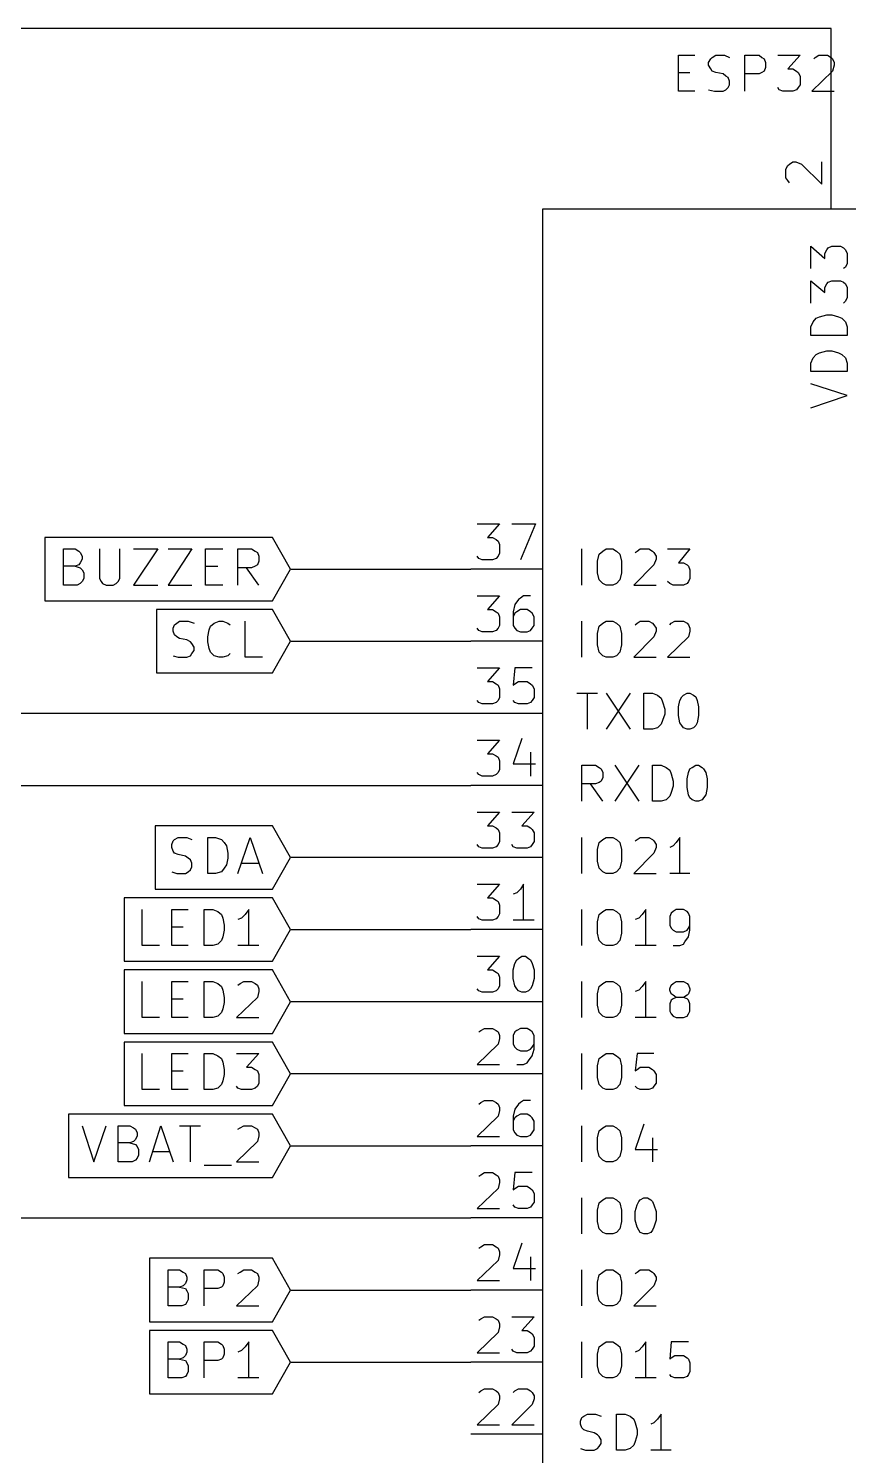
# Model space of a CAD drawing. Extents: x 10 to 410, y -287 to -10.
# Drawn here: x 110.1 to 139, y -230.6 to -180.3 of the extents above; entities that cross this region are included whole.
import ezdxf

# ---------------------------------------------------------------- set-up
doc = ezdxf.new("R2010")
doc.units = 0
doc.header["$MEASUREMENT"] = 0
for name, color, linetype in [('CYAN2', 4, 'CONTINUOUS'), ('GREEN2', 3, 'CONTINUOUS'), ('RED2', 1, 'CONTINUOUS')]:
    doc.layers.add(name, color=color, linetype=linetype)

msp = doc.modelspace()

# ---------------------------------------------------------------- linework, layer by layer
at = {"layer": 'CYAN2', "linetype": 'CONTINUOUS'}
for p, q in [((133.045, -182.55), (133.045, -181.28)), ((133.045, -181.28), (133.629, -181.28)), ((134.112, -181.534), (134.188, -181.407)), ((134.188, -181.407), (134.239, -181.356)), ((134.239, -181.356), (134.366, -181.28)), ((134.366, -181.28), (134.671, -181.28)), ((134.671, -181.28), (134.849, -181.356)), ((135.382, -182.55), (135.382, -181.28)), ((135.382, -181.28), (135.89, -181.28)), ((135.89, -181.28), (135.992, -181.356)), ((135.992, -181.356), (136.068, -181.407)), ((136.068, -181.407), (136.119, -181.534)), ((136.55, -181.28), (137.338, -181.28)), ((137.338, -181.28), (136.906, -181.762)), ((137.82, -181.407), (137.871, -181.356)), ((137.871, -181.356), (137.998, -181.28)), ((137.998, -181.28), (138.303, -181.28)), ((138.303, -181.28), (138.43, -181.356)), ((138.43, -181.356), (138.481, -181.407)), ((138.481, -181.407), (138.532, -181.534)), ((133.045, -181.889), (133.452, -181.889)), ((134.112, -181.635), (134.112, -181.534)), ((134.188, -181.762), (134.112, -181.635)), ((134.239, -181.839), (134.188, -181.762)), ((134.366, -181.889), (134.239, -181.839)), ((134.62, -181.94), (134.366, -181.889)), ((134.722, -182.016), (134.62, -181.94)), ((135.89, -181.94), (135.382, -181.94)), ((135.992, -181.889), (135.89, -181.94)), ((136.068, -181.839), (135.992, -181.889)), ((136.119, -181.712), (136.068, -181.839)), ((136.119, -181.534), (136.119, -181.712)), ((136.906, -181.762), (137.084, -181.762)), ((137.084, -181.762), (137.211, -181.839)), ((137.211, -181.839), (137.262, -181.889)), ((137.262, -181.889), (137.338, -182.016)), ((138.481, -181.839), (137.744, -182.55)), ((138.532, -181.635), (138.481, -181.839)), ((138.532, -181.534), (138.532, -181.635)), ((134.112, -182.499), (134.315, -182.55)), ((134.62, -182.55), (134.722, -182.499)), ((134.798, -182.067), (134.722, -182.016)), ((134.722, -182.499), (134.798, -182.423)), ((134.849, -182.194), (134.798, -182.067)), ((134.798, -182.423), (134.849, -182.321)), ((134.849, -182.321), (134.849, -182.194)), ((136.601, -182.499), (136.55, -182.423)), ((136.728, -182.55), (136.601, -182.499)), ((137.211, -182.499), (137.084, -182.55)), ((137.262, -182.423), (137.211, -182.499)), ((137.338, -182.321), (137.262, -182.423)), ((137.338, -182.016), (137.338, -182.321)), ((133.629, -182.55), (133.045, -182.55)), ((134.315, -182.55), (134.62, -182.55)), ((137.084, -182.55), (136.728, -182.55)), ((137.744, -182.55), (138.532, -182.55)), ((137.719, -188.798), (137.719, -188.011)), ((137.719, -188.011), (138.201, -188.443)), ((138.328, -188.062), (138.455, -188.011)), ((138.455, -188.011), (138.76, -188.011)), ((138.76, -188.011), (138.862, -188.062)), ((138.201, -188.265), (138.278, -188.138)), ((138.201, -188.443), (138.201, -188.265)), ((138.278, -188.138), (138.328, -188.062)), ((138.862, -188.062), (138.938, -188.138)), ((138.938, -188.138), (138.989, -188.265)), ((138.989, -188.265), (138.989, -188.62)), ((138.938, -188.747), (138.862, -188.798)), ((138.989, -188.62), (138.938, -188.747)), ((137.719, -190.017), (137.719, -189.23)), ((137.719, -189.23), (138.201, -189.636)), ((138.201, -189.459), (138.278, -189.332)), ((138.201, -189.636), (138.201, -189.459)), ((138.278, -189.332), (138.328, -189.281)), ((138.328, -189.281), (138.455, -189.23)), ((138.455, -189.23), (138.76, -189.23)), ((138.76, -189.23), (138.862, -189.281)), ((138.862, -189.281), (138.938, -189.332)), ((138.938, -189.332), (138.989, -189.459)), ((138.989, -189.459), (138.989, -189.814)), ((138.938, -189.941), (138.862, -190.017)), ((138.989, -189.814), (138.938, -189.941)), ((137.795, -190.678), (137.897, -190.551)), ((137.897, -190.551), (138.024, -190.5)), ((138.024, -190.5), (138.278, -190.424)), ((138.278, -190.424), (138.455, -190.424)), ((138.455, -190.424), (138.684, -190.5)), ((138.684, -190.5), (138.811, -190.551)), ((138.811, -190.551), (138.938, -190.678)), ((137.719, -190.856), (137.795, -190.678)), ((137.719, -191.16), (137.719, -190.856)), ((138.938, -190.678), (138.989, -190.856)), ((138.989, -190.856), (138.989, -191.16)), ((138.989, -191.16), (137.719, -191.16)), ((137.719, -192.126), (137.795, -191.948)), ((137.795, -191.948), (137.897, -191.821)), ((137.897, -191.821), (138.024, -191.77)), ((138.024, -191.77), (138.278, -191.694)), ((138.278, -191.694), (138.455, -191.694)), ((138.455, -191.694), (138.684, -191.77)), ((138.684, -191.77), (138.811, -191.821)), ((138.811, -191.821), (138.938, -191.948)), ((138.938, -191.948), (138.989, -192.126)), ((137.719, -192.43), (137.719, -192.126)), ((138.989, -192.43), (137.719, -192.43)), ((138.989, -192.126), (138.989, -192.43)), ((138.989, -193.269), (137.719, -192.862)), ((137.719, -193.7), (138.989, -193.269)), ((129.642, -199.949), (129.642, -198.679)), ((130.2, -199.111), (130.251, -198.857)), ((130.251, -198.857), (130.378, -198.755)), ((130.378, -198.755), (130.505, -198.679)), ((130.505, -198.679), (130.734, -198.679)), ((130.734, -198.679), (130.861, -198.755)), ((130.861, -198.755), (130.988, -198.857)), ((130.988, -198.857), (131.039, -199.111)), ((131.521, -198.806), (131.597, -198.755)), ((131.597, -198.755), (131.699, -198.679)), ((131.699, -198.679), (132.004, -198.679)), ((132.004, -198.679), (132.131, -198.755)), ((132.131, -198.755), (132.182, -198.806)), ((132.182, -198.806), (132.258, -198.933)), ((132.258, -199.034), (132.182, -199.238)), ((132.258, -198.933), (132.258, -199.034)), ((132.664, -198.679), (133.452, -198.679)), ((133.452, -198.679), (133.045, -199.161)), ((130.2, -199.517), (130.2, -199.111)), ((130.251, -199.771), (130.2, -199.517)), ((131.039, -199.517), (130.988, -199.771)), ((131.039, -199.111), (131.039, -199.517)), ((132.182, -199.238), (131.47, -199.949)), ((133.045, -199.161), (133.223, -199.161)), ((133.223, -199.161), (133.35, -199.238)), ((133.35, -199.238), (133.401, -199.288)), ((133.401, -199.288), (133.452, -199.415)), ((133.452, -199.415), (133.452, -199.72)), ((130.378, -199.898), (130.251, -199.771)), ((130.505, -199.949), (130.378, -199.898)), ((130.734, -199.949), (130.505, -199.949)), ((130.861, -199.898), (130.734, -199.949)), ((130.988, -199.771), (130.861, -199.898)), ((131.47, -199.949), (132.258, -199.949)), ((132.74, -199.898), (132.664, -199.822)), ((132.867, -199.949), (132.74, -199.898)), ((133.223, -199.949), (132.867, -199.949)), ((133.35, -199.898), (133.223, -199.949)), ((133.401, -199.822), (133.35, -199.898)), ((133.452, -199.72), (133.401, -199.822)), ((129.642, -202.489), (129.642, -201.219)), ((130.2, -201.651), (130.251, -201.397)), ((130.251, -201.397), (130.378, -201.295)), ((130.378, -201.295), (130.505, -201.219)), ((130.505, -201.219), (130.734, -201.219)), ((130.734, -201.219), (130.861, -201.295)), ((130.861, -201.295), (130.988, -201.397)), ((130.988, -201.397), (131.039, -201.651)), ((131.521, -201.346), (131.597, -201.295)), ((131.597, -201.295), (131.699, -201.219)), ((131.699, -201.219), (132.004, -201.219)), ((132.004, -201.219), (132.131, -201.295)), ((132.131, -201.295), (132.182, -201.346)), ((132.182, -201.346), (132.258, -201.473)), ((132.258, -201.574), (132.182, -201.778)), ((132.258, -201.473), (132.258, -201.574)), ((132.74, -201.346), (132.791, -201.295)), ((132.791, -201.295), (132.918, -201.219)), ((132.918, -201.219), (133.223, -201.219)), ((133.223, -201.219), (133.35, -201.295)), ((133.35, -201.295), (133.401, -201.346)), ((133.401, -201.346), (133.452, -201.473)), ((133.452, -201.574), (133.401, -201.778)), ((133.452, -201.473), (133.452, -201.574)), ((130.2, -202.057), (130.2, -201.651)), ((130.251, -202.311), (130.2, -202.057)), ((131.039, -202.057), (130.988, -202.311)), ((131.039, -201.651), (131.039, -202.057)), ((132.182, -201.778), (131.47, -202.489)), ((133.401, -201.778), (132.664, -202.489)), ((130.378, -202.438), (130.251, -202.311)), ((130.505, -202.489), (130.378, -202.438)), ((130.734, -202.489), (130.505, -202.489)), ((130.861, -202.438), (130.734, -202.489)), ((130.988, -202.311), (130.861, -202.438)), ((131.47, -202.489), (132.258, -202.489)), ((132.664, -202.489), (133.452, -202.489)), ((129.464, -203.759), (130.2, -203.759)), ((129.845, -205.029), (129.845, -203.759)), ((130.505, -203.759), (131.343, -205.029)), ((131.343, -203.759), (130.505, -205.029)), ((131.826, -205.029), (131.826, -203.759)), ((131.826, -203.759), (132.131, -203.759)), ((132.131, -203.759), (132.309, -203.835)), ((132.309, -203.835), (132.436, -203.937)), ((132.436, -203.937), (132.486, -204.064)), ((132.486, -204.064), (132.563, -204.318)), ((133.045, -204.241), (133.096, -204.013)), ((133.096, -204.013), (133.172, -203.886)), ((133.172, -203.886), (133.223, -203.835)), ((133.223, -203.835), (133.35, -203.759)), ((133.35, -203.759), (133.452, -203.759)), ((133.452, -203.759), (133.579, -203.835)), ((133.579, -203.835), (133.655, -203.886)), ((133.655, -203.886), (133.706, -204.013)), ((133.706, -204.013), (133.756, -204.241)), ((132.563, -204.495), (132.486, -204.724)), ((132.563, -204.318), (132.563, -204.495)), ((133.045, -204.546), (133.045, -204.241)), ((133.096, -204.8), (133.045, -204.546)), ((133.756, -204.546), (133.706, -204.8)), ((133.756, -204.241), (133.756, -204.546)), ((132.131, -205.029), (131.826, -205.029)), ((132.309, -204.978), (132.131, -205.029)), ((132.436, -204.851), (132.309, -204.978)), ((132.486, -204.724), (132.436, -204.851)), ((133.172, -204.902), (133.096, -204.8)), ((133.223, -204.978), (133.172, -204.902)), ((133.35, -205.029), (133.223, -204.978)), ((133.452, -205.029), (133.35, -205.029)), ((133.579, -204.978), (133.452, -205.029)), ((133.655, -204.902), (133.579, -204.978)), ((133.706, -204.8), (133.655, -204.902)), ((129.642, -207.569), (129.642, -206.299)), ((129.642, -206.299), (130.124, -206.299)), ((130.124, -206.299), (130.251, -206.375)), ((130.251, -206.375), (130.327, -206.426)), ((130.327, -206.426), (130.378, -206.553)), ((130.378, -206.553), (130.378, -206.731)), ((130.81, -206.299), (131.648, -207.569)), ((131.648, -206.299), (130.81, -207.569)), ((132.131, -207.569), (132.131, -206.299)), ((132.131, -206.299), (132.436, -206.299)), ((132.436, -206.299), (132.613, -206.375)), ((132.613, -206.375), (132.74, -206.477)), ((132.74, -206.477), (132.791, -206.604)), ((132.791, -206.604), (132.867, -206.858)), ((133.35, -206.781), (133.401, -206.553)), ((133.401, -206.553), (133.452, -206.426)), ((133.452, -206.426), (133.528, -206.375)), ((133.528, -206.375), (133.655, -206.299)), ((133.655, -206.299), (133.756, -206.299)), ((133.756, -206.299), (133.883, -206.375)), ((133.883, -206.375), (133.934, -206.426)), ((133.934, -206.426), (134.01, -206.553)), ((134.01, -206.553), (134.061, -206.781)), ((130.124, -206.959), (129.642, -206.959)), ((130.378, -207.569), (129.946, -206.959)), ((130.251, -206.908), (130.124, -206.959)), ((130.327, -206.858), (130.251, -206.908)), ((130.378, -206.731), (130.327, -206.858)), ((132.867, -207.035), (132.791, -207.264)), ((132.867, -206.858), (132.867, -207.035)), ((133.35, -207.086), (133.35, -206.781)), ((133.401, -207.34), (133.35, -207.086)), ((134.061, -207.086), (134.01, -207.34)), ((134.061, -206.781), (134.061, -207.086)), ((132.436, -207.569), (132.131, -207.569)), ((132.613, -207.518), (132.436, -207.569)), ((132.74, -207.391), (132.613, -207.518)), ((132.791, -207.264), (132.74, -207.391)), ((133.452, -207.442), (133.401, -207.34)), ((133.528, -207.518), (133.452, -207.442)), ((133.655, -207.569), (133.528, -207.518)), ((133.756, -207.569), (133.655, -207.569)), ((133.883, -207.518), (133.756, -207.569)), ((133.934, -207.442), (133.883, -207.518)), ((134.01, -207.34), (133.934, -207.442)), ((129.642, -210.109), (129.642, -208.839)), ((130.2, -209.271), (130.251, -209.017)), ((130.251, -209.017), (130.378, -208.915)), ((130.378, -208.915), (130.505, -208.839)), ((130.505, -208.839), (130.734, -208.839)), ((130.734, -208.839), (130.861, -208.915)), ((130.861, -208.915), (130.988, -209.017)), ((130.988, -209.017), (131.039, -209.271)), ((131.521, -208.966), (131.597, -208.915)), ((131.597, -208.915), (131.699, -208.839)), ((131.699, -208.839), (132.004, -208.839)), ((132.004, -208.839), (132.131, -208.915)), ((132.131, -208.915), (132.182, -208.966)), ((132.182, -208.966), (132.258, -209.093)), ((132.258, -209.093), (132.258, -209.194)), ((132.867, -209.144), (132.74, -209.194)), ((132.969, -209.017), (132.867, -209.144)), ((133.096, -208.839), (132.969, -209.017)), ((133.096, -210.109), (133.096, -208.839)), ((130.2, -209.677), (130.2, -209.271)), ((131.039, -209.271), (131.039, -209.677)), ((132.182, -209.398), (131.47, -210.109)), ((132.258, -209.194), (132.182, -209.398)), ((130.251, -209.931), (130.2, -209.677)), ((130.378, -210.058), (130.251, -209.931)), ((130.505, -210.109), (130.378, -210.058)), ((130.734, -210.109), (130.505, -210.109)), ((130.861, -210.058), (130.734, -210.109)), ((130.988, -209.931), (130.861, -210.058)), ((131.039, -209.677), (130.988, -209.931)), ((131.47, -210.109), (132.258, -210.109)), ((133.452, -210.109), (132.74, -210.109)), ((129.642, -212.649), (129.642, -211.379)), ((130.2, -211.811), (130.251, -211.557)), ((130.251, -211.557), (130.378, -211.455)), ((130.378, -211.455), (130.505, -211.379)), ((130.505, -211.379), (130.734, -211.379)), ((130.734, -211.379), (130.861, -211.455)), ((130.861, -211.455), (130.988, -211.557)), ((130.988, -211.557), (131.039, -211.811)), ((131.775, -211.557), (131.648, -211.684)), ((131.902, -211.379), (131.775, -211.557)), ((131.902, -212.649), (131.902, -211.379)), ((132.791, -211.506), (132.74, -211.633)), ((132.74, -211.633), (132.74, -211.938)), ((132.867, -211.455), (132.791, -211.506)), ((132.969, -211.379), (132.867, -211.455)), ((133.223, -211.379), (132.969, -211.379)), ((133.35, -211.455), (133.223, -211.379)), ((133.401, -211.506), (133.35, -211.455)), ((133.452, -211.633), (133.401, -211.506)), ((133.452, -212.115), (133.452, -211.633)), ((130.2, -212.217), (130.2, -211.811)), ((131.039, -211.811), (131.039, -212.217)), ((131.648, -211.684), (131.521, -211.734)), ((132.74, -211.938), (132.791, -212.039)), ((132.791, -212.039), (132.867, -212.115)), ((132.867, -212.115), (132.969, -212.166)), ((132.969, -212.166), (133.223, -212.166)), ((133.223, -212.166), (133.35, -212.115)), ((133.35, -212.115), (133.401, -212.039)), ((133.401, -212.039), (133.452, -211.938)), ((133.401, -212.344), (133.452, -212.115)), ((130.251, -212.471), (130.2, -212.217)), ((130.378, -212.598), (130.251, -212.471)), ((130.505, -212.649), (130.378, -212.598)), ((130.734, -212.649), (130.505, -212.649)), ((130.861, -212.598), (130.734, -212.649)), ((130.988, -212.471), (130.861, -212.598)), ((131.039, -212.217), (130.988, -212.471)), ((132.258, -212.649), (131.521, -212.649)), ((132.867, -212.649), (133.096, -212.649)), ((133.096, -212.649), (133.223, -212.598)), ((133.223, -212.598), (133.274, -212.522)), ((133.274, -212.522), (133.401, -212.344)), ((129.642, -215.189), (129.642, -213.919)), ((130.2, -214.351), (130.251, -214.097)), ((130.251, -214.097), (130.378, -213.995)), ((130.378, -213.995), (130.505, -213.919)), ((130.505, -213.919), (130.734, -213.919)), ((130.734, -213.919), (130.861, -213.995)), ((130.861, -213.995), (130.988, -214.097)), ((130.988, -214.097), (131.039, -214.351)), ((131.775, -214.097), (131.648, -214.224)), ((131.902, -213.919), (131.775, -214.097)), ((131.902, -215.189), (131.902, -213.919)), ((132.74, -214.173), (132.791, -214.046)), ((132.74, -214.224), (132.74, -214.173)), ((132.791, -214.046), (132.867, -213.995)), ((132.867, -213.995), (132.969, -213.919)), ((132.969, -213.919), (133.223, -213.919)), ((133.223, -213.919), (133.35, -213.995)), ((133.35, -213.995), (133.401, -214.046)), ((133.401, -214.046), (133.452, -214.173)), ((133.452, -214.173), (133.452, -214.224)), ((130.2, -214.757), (130.2, -214.351)), ((131.039, -214.351), (131.039, -214.757)), ((131.648, -214.224), (131.521, -214.274)), ((132.791, -214.351), (132.74, -214.224)), ((132.791, -214.579), (132.74, -214.706)), ((132.867, -214.401), (132.791, -214.351)), ((132.867, -214.528), (132.791, -214.579)), ((132.969, -214.478), (132.867, -214.401)), ((132.969, -214.478), (132.867, -214.528)), ((133.223, -214.478), (132.969, -214.478)), ((133.35, -214.401), (133.223, -214.478)), ((133.35, -214.528), (133.223, -214.478)), ((133.401, -214.351), (133.35, -214.401)), ((133.401, -214.579), (133.35, -214.528)), ((133.452, -214.224), (133.401, -214.351)), ((133.452, -214.706), (133.401, -214.579)), ((130.251, -215.011), (130.2, -214.757)), ((130.378, -215.138), (130.251, -215.011)), ((130.505, -215.189), (130.378, -215.138)), ((130.734, -215.189), (130.505, -215.189)), ((130.861, -215.138), (130.734, -215.189)), ((130.988, -215.011), (130.861, -215.138)), ((131.039, -214.757), (130.988, -215.011)), ((132.258, -215.189), (131.521, -215.189)), ((132.74, -214.706), (132.74, -214.96)), ((132.74, -214.96), (132.791, -215.062)), ((132.791, -215.062), (132.867, -215.138)), ((132.867, -215.138), (132.969, -215.189)), ((132.969, -215.189), (133.223, -215.189)), ((133.223, -215.189), (133.35, -215.138)), ((133.35, -215.138), (133.401, -215.062)), ((133.401, -215.062), (133.452, -214.96)), ((133.452, -214.96), (133.452, -214.706)), ((129.642, -217.729), (129.642, -216.459)), ((130.2, -216.891), (130.251, -216.637)), ((130.251, -216.637), (130.378, -216.535)), ((130.378, -216.535), (130.505, -216.459)), ((130.505, -216.459), (130.734, -216.459)), ((130.734, -216.459), (130.861, -216.535)), ((130.861, -216.535), (130.988, -216.637)), ((130.988, -216.637), (131.039, -216.891)), ((131.597, -216.459), (131.521, -217.068)), ((132.182, -216.459), (131.597, -216.459)), ((130.2, -217.297), (130.2, -216.891)), ((131.039, -216.891), (131.039, -217.297)), ((131.521, -217.068), (131.597, -217.018)), ((131.597, -217.018), (131.699, -216.941)), ((131.699, -216.941), (132.004, -216.941)), ((132.004, -216.941), (132.131, -217.018)), ((132.131, -217.018), (132.182, -217.068)), ((132.182, -217.068), (132.258, -217.195)), ((132.258, -217.195), (132.258, -217.5)), ((130.251, -217.551), (130.2, -217.297)), ((130.378, -217.678), (130.251, -217.551)), ((130.505, -217.729), (130.378, -217.678)), ((130.861, -217.678), (130.734, -217.729)), ((130.988, -217.551), (130.861, -217.678)), ((131.039, -217.297), (130.988, -217.551)), ((131.597, -217.678), (131.521, -217.602)), ((131.699, -217.729), (131.597, -217.678)), ((132.131, -217.678), (132.004, -217.729)), ((132.182, -217.602), (132.131, -217.678)), ((132.258, -217.5), (132.182, -217.602)), ((130.734, -217.729), (130.505, -217.729)), ((132.004, -217.729), (131.699, -217.729)), ((129.642, -220.269), (129.642, -218.999)), ((130.2, -219.431), (130.251, -219.177)), ((130.251, -219.177), (130.378, -219.075)), ((130.378, -219.075), (130.505, -218.999)), ((130.505, -218.999), (130.734, -218.999)), ((130.734, -218.999), (130.861, -219.075)), ((130.861, -219.075), (130.988, -219.177)), ((130.988, -219.177), (131.039, -219.431)), ((131.826, -218.948), (131.521, -219.837)), ((130.2, -219.837), (130.2, -219.431)), ((131.039, -219.431), (131.039, -219.837)), ((132.131, -219.431), (132.131, -220.269)), ((130.251, -220.091), (130.2, -219.837)), ((130.378, -220.218), (130.251, -220.091)), ((130.505, -220.269), (130.378, -220.218)), ((130.861, -220.218), (130.734, -220.269)), ((130.988, -220.091), (130.861, -220.218)), ((131.039, -219.837), (130.988, -220.091)), ((131.521, -219.837), (132.309, -219.837)), ((130.734, -220.269), (130.505, -220.269)), ((129.642, -222.809), (129.642, -221.539)), ((130.2, -221.971), (130.251, -221.717)), ((130.251, -221.717), (130.378, -221.615)), ((130.378, -221.615), (130.505, -221.539)), ((130.505, -221.539), (130.734, -221.539)), ((130.734, -221.539), (130.861, -221.615)), ((130.861, -221.615), (130.988, -221.717)), ((130.988, -221.717), (131.039, -221.971)), ((131.597, -221.793), (131.648, -221.666)), ((131.648, -221.666), (131.699, -221.615)), ((131.699, -221.615), (131.826, -221.539)), ((131.826, -221.539), (131.953, -221.539)), ((131.953, -221.539), (132.08, -221.615)), ((132.08, -221.615), (132.131, -221.666)), ((132.131, -221.666), (132.182, -221.793)), ((130.2, -222.377), (130.2, -221.971)), ((131.039, -221.971), (131.039, -222.377)), ((131.521, -222.021), (131.597, -221.793)), ((131.521, -222.326), (131.521, -222.021)), ((132.182, -221.793), (132.258, -222.021)), ((132.258, -222.021), (132.258, -222.326)), ((130.251, -222.631), (130.2, -222.377)), ((130.378, -222.758), (130.251, -222.631)), ((130.988, -222.631), (130.861, -222.758)), ((131.039, -222.377), (130.988, -222.631)), ((131.597, -222.58), (131.521, -222.326)), ((131.648, -222.682), (131.597, -222.58)), ((131.699, -222.758), (131.648, -222.682)), ((132.131, -222.682), (132.08, -222.758)), ((132.182, -222.58), (132.131, -222.682)), ((132.258, -222.326), (132.182, -222.58)), ((130.505, -222.809), (130.378, -222.758)), ((130.734, -222.809), (130.505, -222.809)), ((130.861, -222.758), (130.734, -222.809)), ((131.826, -222.809), (131.699, -222.758)), ((131.953, -222.809), (131.826, -222.809)), ((132.08, -222.758), (131.953, -222.809)), ((129.642, -225.349), (129.642, -224.079)), ((130.251, -224.257), (130.378, -224.155)), ((130.378, -224.155), (130.505, -224.079)), ((130.505, -224.079), (130.734, -224.079)), ((130.734, -224.079), (130.861, -224.155)), ((130.861, -224.155), (130.988, -224.257)), ((131.521, -224.206), (131.597, -224.155)), ((131.597, -224.155), (131.699, -224.079)), ((131.699, -224.079), (132.004, -224.079)), ((132.004, -224.079), (132.131, -224.155)), ((132.131, -224.155), (132.182, -224.206)), ((132.182, -224.206), (132.258, -224.333)), ((130.2, -224.511), (130.251, -224.257)), ((130.2, -224.917), (130.2, -224.511)), ((130.988, -224.257), (131.039, -224.511)), ((131.039, -224.511), (131.039, -224.917)), ((132.182, -224.638), (131.47, -225.349)), ((132.258, -224.434), (132.182, -224.638)), ((132.258, -224.333), (132.258, -224.434)), ((130.251, -225.171), (130.2, -224.917)), ((130.378, -225.298), (130.251, -225.171)), ((130.988, -225.171), (130.861, -225.298)), ((131.039, -224.917), (130.988, -225.171)), ((130.505, -225.349), (130.378, -225.298)), ((130.734, -225.349), (130.505, -225.349)), ((130.861, -225.298), (130.734, -225.349)), ((131.47, -225.349), (132.258, -225.349)), ((129.642, -227.889), (129.642, -226.619)), ((130.251, -226.797), (130.378, -226.695)), ((130.378, -226.695), (130.505, -226.619)), ((130.505, -226.619), (130.734, -226.619)), ((130.734, -226.619), (130.861, -226.695)), ((130.861, -226.695), (130.988, -226.797)), ((131.902, -226.619), (131.775, -226.797)), ((131.902, -227.889), (131.902, -226.619)), ((132.791, -226.619), (132.74, -227.228)), ((133.401, -226.619), (132.791, -226.619)), ((130.2, -227.051), (130.251, -226.797)), ((130.2, -227.457), (130.2, -227.051)), ((130.988, -226.797), (131.039, -227.051)), ((131.039, -227.051), (131.039, -227.457)), ((131.648, -226.924), (131.521, -226.974)), ((131.775, -226.797), (131.648, -226.924)), ((132.74, -227.228), (132.791, -227.178)), ((132.791, -227.178), (132.918, -227.101)), ((132.918, -227.101), (133.223, -227.101)), ((133.223, -227.101), (133.35, -227.178)), ((133.35, -227.178), (133.401, -227.228)), ((133.401, -227.228), (133.452, -227.355)), ((130.251, -227.711), (130.2, -227.457)), ((130.378, -227.838), (130.251, -227.711)), ((130.988, -227.711), (130.861, -227.838)), ((131.039, -227.457), (130.988, -227.711)), ((132.791, -227.838), (132.74, -227.762)), ((133.401, -227.762), (133.35, -227.838)), ((133.452, -227.66), (133.401, -227.762)), ((133.452, -227.355), (133.452, -227.66)), ((130.505, -227.889), (130.378, -227.838)), ((130.734, -227.889), (130.505, -227.889)), ((130.861, -227.838), (130.734, -227.889)), ((132.258, -227.889), (131.521, -227.889)), ((132.918, -227.889), (132.791, -227.838)), ((133.223, -227.889), (132.918, -227.889)), ((133.35, -227.838), (133.223, -227.889)), ((129.642, -229.286), (129.718, -229.235)), ((129.718, -229.235), (129.845, -229.159)), ((129.845, -229.159), (130.124, -229.159)), ((130.124, -229.159), (130.327, -229.235)), ((130.861, -230.429), (130.861, -229.159)), ((130.861, -229.159), (131.166, -229.159)), ((131.166, -229.159), (131.343, -229.235)), ((131.343, -229.235), (131.47, -229.337)), ((132.436, -229.159), (132.309, -229.337)), ((132.436, -230.429), (132.436, -229.159)), ((129.591, -229.413), (129.642, -229.286)), ((129.591, -229.514), (129.591, -229.413)), ((129.642, -229.641), (129.591, -229.514)), ((129.718, -229.718), (129.642, -229.641)), ((129.845, -229.768), (129.718, -229.718)), ((130.073, -229.819), (129.845, -229.768)), ((131.47, -229.337), (131.521, -229.464)), ((131.521, -229.464), (131.597, -229.718)), ((131.597, -229.718), (131.597, -229.895)), ((132.182, -229.464), (132.08, -229.514)), ((132.309, -229.337), (132.182, -229.464)), ((130.2, -229.895), (130.073, -229.819)), ((130.251, -229.946), (130.2, -229.895)), ((130.327, -230.073), (130.251, -229.946)), ((130.251, -230.302), (130.327, -230.2)), ((130.327, -230.2), (130.327, -230.073)), ((131.47, -230.251), (131.343, -230.378)), ((131.521, -230.124), (131.47, -230.251)), ((131.597, -229.895), (131.521, -230.124)), ((129.591, -230.378), (129.769, -230.429)), ((129.769, -230.429), (130.073, -230.429)), ((130.073, -230.429), (130.2, -230.378)), ((130.2, -230.378), (130.251, -230.302)), ((131.166, -230.429), (130.861, -230.429)), ((131.343, -230.378), (131.166, -230.429)), ((132.791, -230.429), (132.08, -230.429))]:
    msp.add_line(p, q, dxfattribs=at)
at = {"layer": 'GREEN2', "linetype": 'CONTINUOUS'}
for p, q in [((138.43, -180.34), (71.12, -180.34)), ((138.43, -184.15), (138.43, -180.34)), ((119.38, -199.39), (125.73, -199.39)), ((119.38, -201.93), (125.73, -201.93)), ((125.73, -204.47), (105.41, -204.47)), ((105.41, -207.01), (125.73, -207.01)), ((125.73, -209.55), (119.38, -209.55)), ((119.38, -212.09), (125.73, -212.09)), ((125.73, -214.63), (119.38, -214.63)), ((125.73, -217.17), (119.38, -217.17)), ((119.38, -219.71), (125.73, -219.71)), ((96.52, -222.25), (125.73, -222.25)), ((119.38, -224.79), (125.73, -224.79)), ((119.38, -227.33), (125.73, -227.33))]:
    msp.add_line(p, q, dxfattribs=at)
at = {"layer": 'RED2', "linetype": 'CONTINUOUS'}
for p, q in [((138.43, -186.69), (138.43, -184.15)), ((136.83, -185.293), (136.906, -185.166)), ((136.83, -185.598), (136.83, -185.293)), ((136.906, -185.166), (136.957, -185.115)), ((136.957, -185.115), (137.084, -185.039)), ((137.084, -185.039), (137.185, -185.039)), ((137.185, -185.039), (137.389, -185.115)), ((137.389, -185.115), (138.1, -185.826)), ((138.1, -185.826), (138.1, -185.039)), ((136.906, -185.699), (136.83, -185.598)), ((136.957, -185.776), (136.906, -185.699)), ((128.27, -242.57), (128.27, -186.69)), ((128.27, -186.69), (152.4, -186.69)), ((125.959, -197.79), (126.746, -197.79)), ((126.746, -197.79), (126.314, -198.272)), ((127.178, -197.79), (128.016, -197.79)), ((128.016, -197.79), (127.483, -199.06)), ((118.745, -198.272), (110.719, -198.272)), ((110.719, -198.272), (110.719, -199.39)), ((119.38, -199.39), (118.745, -198.272)), ((126.314, -198.272), (126.492, -198.272)), ((126.492, -198.272), (126.619, -198.349)), ((126.619, -198.349), (126.695, -198.399)), ((126.695, -198.399), (126.746, -198.526)), ((126.746, -198.526), (126.746, -198.831)), ((111.379, -199.949), (111.379, -198.679)), ((111.379, -198.679), (111.785, -198.679)), ((111.785, -198.679), (111.912, -198.755)), ((111.912, -198.755), (111.963, -198.806)), ((111.963, -198.806), (112.039, -198.933)), ((112.039, -199.034), (111.963, -199.161)), ((112.039, -198.933), (112.039, -199.034)), ((112.649, -198.679), (112.649, -199.72)), ((113.36, -199.72), (113.36, -198.679)), ((113.843, -198.679), (114.706, -198.679)), ((114.706, -198.679), (113.843, -199.949)), ((115.062, -198.679), (115.9, -198.679)), ((115.9, -198.679), (115.062, -199.949)), ((116.383, -199.949), (116.383, -198.679)), ((116.383, -198.679), (116.992, -198.679)), ((117.526, -199.949), (117.526, -198.679)), ((117.526, -198.679), (118.008, -198.679)), ((118.008, -198.679), (118.135, -198.755)), ((118.135, -198.755), (118.212, -198.806)), ((118.212, -198.806), (118.262, -198.933)), ((118.262, -198.933), (118.262, -199.111)), ((126.009, -199.009), (125.959, -198.933)), ((126.136, -199.06), (126.009, -199.009)), ((126.492, -199.06), (126.136, -199.06)), ((126.619, -199.009), (126.492, -199.06)), ((126.695, -198.933), (126.619, -199.009)), ((126.746, -198.831), (126.695, -198.933)), ((110.719, -199.39), (110.719, -200.508)), ((111.785, -199.288), (111.379, -199.288)), ((111.912, -199.238), (111.785, -199.288)), ((111.785, -199.288), (111.963, -199.339)), ((111.963, -199.161), (111.912, -199.238)), ((111.963, -199.339), (112.039, -199.415)), ((112.039, -199.415), (112.09, -199.517)), ((112.09, -199.517), (112.09, -199.72)), ((116.383, -199.288), (116.815, -199.288)), ((118.008, -199.339), (117.526, -199.339)), ((118.262, -199.949), (117.831, -199.339)), ((118.135, -199.288), (118.008, -199.339)), ((118.212, -199.238), (118.135, -199.288)), ((118.262, -199.111), (118.212, -199.238)), ((118.745, -200.508), (119.38, -199.39)), ((128.27, -199.39), (125.73, -199.39)), ((111.862, -199.949), (111.379, -199.949)), ((111.963, -199.898), (111.862, -199.949)), ((112.039, -199.822), (111.963, -199.898)), ((112.09, -199.72), (112.039, -199.822)), ((112.649, -199.72), (112.7, -199.822)), ((112.7, -199.822), (112.751, -199.898)), ((112.751, -199.898), (112.878, -199.949)), ((112.878, -199.949), (113.132, -199.949)), ((113.132, -199.949), (113.233, -199.898)), ((113.233, -199.898), (113.309, -199.822)), ((113.309, -199.822), (113.36, -199.72)), ((113.843, -199.949), (114.706, -199.949)), ((115.062, -199.949), (115.9, -199.949)), ((116.992, -199.949), (116.383, -199.949)), ((110.719, -200.508), (118.745, -200.508)), ((125.959, -200.33), (126.746, -200.33)), ((126.746, -200.33), (126.314, -200.812)), ((127.406, -200.457), (127.279, -200.635)), ((127.483, -200.406), (127.406, -200.457)), ((127.584, -200.33), (127.483, -200.406)), ((127.838, -200.33), (127.584, -200.33)), ((118.745, -200.812), (114.656, -200.812)), ((114.656, -200.812), (114.656, -201.93)), ((119.38, -201.93), (118.745, -200.812)), ((126.314, -200.812), (126.492, -200.812)), ((126.492, -200.812), (126.619, -200.889)), ((126.619, -200.889), (126.695, -200.939)), ((126.695, -200.939), (126.746, -201.066)), ((126.746, -201.066), (126.746, -201.371)), ((127.279, -200.635), (127.229, -200.889)), ((127.229, -200.889), (127.229, -201.371)), ((127.279, -200.939), (127.229, -201.066)), ((127.356, -200.889), (127.279, -200.939)), ((127.483, -200.812), (127.356, -200.889)), ((127.711, -200.812), (127.483, -200.812)), ((127.838, -200.889), (127.711, -200.812)), ((127.889, -200.939), (127.838, -200.889)), ((127.965, -201.066), (127.889, -200.939)), ((127.965, -201.371), (127.965, -201.066)), ((115.24, -201.473), (115.291, -201.346)), ((115.24, -201.574), (115.24, -201.473)), ((115.291, -201.701), (115.24, -201.574)), ((115.291, -201.346), (115.367, -201.295)), ((115.367, -201.295), (115.468, -201.219)), ((115.468, -201.219), (115.773, -201.219)), ((115.773, -201.219), (115.976, -201.295)), ((116.459, -201.778), (116.51, -201.524)), ((116.51, -201.524), (116.561, -201.397)), ((116.561, -201.397), (116.688, -201.295)), ((116.688, -201.295), (116.865, -201.219)), ((116.865, -201.219), (116.992, -201.219)), ((116.992, -201.219), (117.17, -201.295)), ((117.17, -201.295), (117.246, -201.346)), ((117.78, -202.489), (117.78, -201.219)), ((126.009, -201.549), (125.959, -201.473)), ((126.136, -201.6), (126.009, -201.549)), ((126.492, -201.6), (126.136, -201.6)), ((126.619, -201.549), (126.492, -201.6)), ((126.695, -201.473), (126.619, -201.549)), ((126.746, -201.371), (126.695, -201.473)), ((127.229, -201.371), (127.279, -201.473)), ((127.279, -201.473), (127.356, -201.549)), ((127.356, -201.549), (127.483, -201.6)), ((127.483, -201.6), (127.711, -201.6)), ((127.711, -201.6), (127.838, -201.549)), ((127.838, -201.549), (127.889, -201.473)), ((127.889, -201.473), (127.965, -201.371)), ((114.656, -201.93), (114.656, -203.048)), ((115.367, -201.778), (115.291, -201.701)), ((115.468, -201.828), (115.367, -201.778)), ((115.722, -201.879), (115.468, -201.828)), ((115.849, -201.955), (115.722, -201.879)), ((115.9, -202.006), (115.849, -201.955)), ((115.976, -202.133), (115.9, -202.006)), ((116.459, -201.955), (116.459, -201.778)), ((116.51, -202.184), (116.459, -201.955)), ((118.745, -203.048), (119.38, -201.93)), ((128.27, -201.93), (125.73, -201.93)), ((115.24, -202.438), (115.418, -202.489)), ((115.418, -202.489), (115.722, -202.489)), ((115.722, -202.489), (115.849, -202.438)), ((115.849, -202.438), (115.9, -202.362)), ((115.9, -202.362), (115.976, -202.26)), ((115.976, -202.26), (115.976, -202.133)), ((116.561, -202.311), (116.51, -202.184)), ((116.688, -202.438), (116.561, -202.311)), ((116.865, -202.489), (116.688, -202.438)), ((116.992, -202.489), (116.865, -202.489)), ((117.17, -202.438), (116.992, -202.489)), ((117.246, -202.362), (117.17, -202.438)), ((118.389, -202.489), (117.78, -202.489)), ((114.656, -203.048), (118.745, -203.048)), ((125.959, -202.87), (126.746, -202.87)), ((126.746, -202.87), (126.314, -203.352)), ((127.279, -202.87), (127.229, -203.479)), ((127.889, -202.87), (127.279, -202.87)), ((126.314, -203.352), (126.492, -203.352)), ((126.492, -203.352), (126.619, -203.429)), ((126.619, -203.429), (126.695, -203.479)), ((126.695, -203.479), (126.746, -203.606)), ((126.746, -203.606), (126.746, -203.911)), ((127.229, -203.479), (127.279, -203.429)), ((127.279, -203.429), (127.406, -203.352)), ((127.406, -203.352), (127.711, -203.352)), ((127.711, -203.352), (127.838, -203.429)), ((127.838, -203.429), (127.889, -203.479)), ((127.889, -203.479), (127.965, -203.606)), ((127.965, -203.606), (127.965, -203.911)), ((126.009, -204.089), (125.959, -204.013)), ((126.136, -204.14), (126.009, -204.089)), ((126.619, -204.089), (126.492, -204.14)), ((126.695, -204.013), (126.619, -204.089)), ((126.746, -203.911), (126.695, -204.013)), ((127.279, -204.089), (127.229, -204.013)), ((127.406, -204.14), (127.279, -204.089)), ((127.838, -204.089), (127.711, -204.14)), ((127.889, -204.013), (127.838, -204.089)), ((127.965, -203.911), (127.889, -204.013)), ((128.27, -204.47), (125.73, -204.47)), ((126.492, -204.14), (126.136, -204.14)), ((127.711, -204.14), (127.406, -204.14)), ((125.959, -205.41), (126.746, -205.41)), ((126.746, -205.41), (126.314, -205.892)), ((127.533, -205.359), (127.229, -206.248)), ((126.314, -205.892), (126.492, -205.892)), ((126.492, -205.892), (126.619, -205.969)), ((126.619, -205.969), (126.695, -206.019)), ((126.695, -206.019), (126.746, -206.146)), ((127.838, -205.842), (127.838, -206.68)), ((126.009, -206.629), (125.959, -206.553)), ((126.136, -206.68), (126.009, -206.629)), ((126.619, -206.629), (126.492, -206.68)), ((126.695, -206.553), (126.619, -206.629)), ((126.746, -206.451), (126.695, -206.553)), ((126.746, -206.146), (126.746, -206.451)), ((127.229, -206.248), (128.016, -206.248)), ((128.27, -207.01), (125.73, -207.01)), ((126.492, -206.68), (126.136, -206.68)), ((125.959, -207.95), (126.746, -207.95)), ((126.746, -207.95), (126.314, -208.432)), ((127.178, -207.95), (127.965, -207.95)), ((127.965, -207.95), (127.533, -208.432)), ((118.745, -208.432), (114.605, -208.432)), ((114.605, -208.432), (114.605, -209.55)), ((119.38, -209.55), (118.745, -208.432)), ((126.314, -208.432), (126.492, -208.432)), ((126.492, -208.432), (126.619, -208.509)), ((126.619, -208.509), (126.695, -208.559)), ((126.695, -208.559), (126.746, -208.686)), ((127.533, -208.432), (127.711, -208.432)), ((127.711, -208.432), (127.838, -208.509)), ((127.838, -208.509), (127.889, -208.559)), ((127.889, -208.559), (127.965, -208.686)), ((115.189, -209.093), (115.24, -208.966)), ((115.189, -209.194), (115.189, -209.093)), ((115.24, -208.966), (115.291, -208.915)), ((115.291, -208.915), (115.418, -208.839)), ((115.418, -208.839), (115.722, -208.839)), ((115.722, -208.839), (115.9, -208.915)), ((116.459, -210.109), (116.459, -208.839)), ((116.459, -208.839), (116.738, -208.839)), ((116.738, -208.839), (116.942, -208.915)), ((116.942, -208.915), (117.043, -209.017)), ((117.043, -209.017), (117.119, -209.144)), ((117.119, -209.144), (117.17, -209.398)), ((117.526, -210.109), (117.958, -208.839)), ((117.958, -208.839), (118.389, -210.109)), ((126.009, -209.169), (125.959, -209.093)), ((126.695, -209.093), (126.619, -209.169)), ((126.746, -208.991), (126.695, -209.093)), ((126.746, -208.686), (126.746, -208.991)), ((127.229, -209.169), (127.178, -209.093)), ((127.889, -209.093), (127.838, -209.169)), ((127.965, -208.991), (127.889, -209.093)), ((127.965, -208.686), (127.965, -208.991)), ((114.605, -209.55), (114.605, -210.668)), ((115.24, -209.321), (115.189, -209.194)), ((115.291, -209.398), (115.24, -209.321)), ((115.418, -209.448), (115.291, -209.398)), ((115.672, -209.499), (115.418, -209.448)), ((115.773, -209.575), (115.672, -209.499)), ((115.849, -209.626), (115.773, -209.575)), ((115.9, -209.753), (115.849, -209.626)), ((117.17, -209.575), (117.119, -209.804)), ((117.17, -209.398), (117.17, -209.575)), ((118.745, -210.668), (119.38, -209.55)), ((128.27, -209.55), (125.73, -209.55)), ((126.136, -209.22), (126.009, -209.169)), ((126.492, -209.22), (126.136, -209.22)), ((126.619, -209.169), (126.492, -209.22)), ((127.356, -209.22), (127.229, -209.169)), ((127.711, -209.22), (127.356, -209.22)), ((127.838, -209.169), (127.711, -209.22)), ((115.189, -210.058), (115.367, -210.109)), ((115.367, -210.109), (115.672, -210.109)), ((115.672, -210.109), (115.773, -210.058)), ((115.773, -210.058), (115.849, -209.982)), ((115.849, -209.982), (115.9, -209.88)), ((115.9, -209.88), (115.9, -209.753)), ((116.738, -210.109), (116.459, -210.109)), ((116.942, -210.058), (116.738, -210.109)), ((117.043, -209.931), (116.942, -210.058)), ((117.119, -209.804), (117.043, -209.931)), ((117.653, -209.753), (118.262, -209.753)), ((114.605, -210.668), (118.745, -210.668)), ((125.959, -210.49), (126.746, -210.49)), ((126.746, -210.49), (126.314, -210.972)), ((127.483, -210.668), (127.356, -210.795)), ((127.584, -210.49), (127.483, -210.668)), ((127.584, -211.76), (127.584, -210.49)), ((118.745, -210.972), (113.513, -210.972)), ((113.513, -210.972), (113.513, -212.09)), ((119.38, -212.09), (118.745, -210.972)), ((126.314, -210.972), (126.492, -210.972)), ((126.492, -210.972), (126.619, -211.049)), ((126.619, -211.049), (126.695, -211.099)), ((126.695, -211.099), (126.746, -211.226)), ((127.356, -210.795), (127.229, -210.845)), ((114.148, -212.649), (114.148, -211.379)), ((115.189, -212.649), (115.189, -211.379)), ((115.189, -211.379), (115.773, -211.379)), ((116.332, -212.649), (116.332, -211.379)), ((116.332, -211.379), (116.637, -211.379)), ((116.637, -211.379), (116.815, -211.455)), ((116.815, -211.455), (116.942, -211.557)), ((116.942, -211.557), (116.992, -211.684)), ((117.78, -211.557), (117.653, -211.684)), ((117.907, -211.379), (117.78, -211.557)), ((117.907, -212.649), (117.907, -211.379)), ((126.009, -211.709), (125.959, -211.633)), ((126.695, -211.633), (126.619, -211.709)), ((126.746, -211.531), (126.695, -211.633)), ((126.746, -211.226), (126.746, -211.531)), ((113.513, -212.09), (113.513, -213.208)), ((115.189, -211.988), (115.595, -211.988)), ((116.992, -211.684), (117.043, -211.938)), ((117.043, -212.115), (116.992, -212.344)), ((117.043, -211.938), (117.043, -212.115)), ((117.653, -211.684), (117.526, -211.734)), ((118.745, -213.208), (119.38, -212.09)), ((128.27, -212.09), (125.73, -212.09)), ((126.136, -211.76), (126.009, -211.709)), ((126.492, -211.76), (126.136, -211.76)), ((126.619, -211.709), (126.492, -211.76)), ((127.965, -211.76), (127.229, -211.76)), ((114.757, -212.649), (114.148, -212.649)), ((115.773, -212.649), (115.189, -212.649)), ((116.637, -212.649), (116.332, -212.649)), ((116.815, -212.598), (116.637, -212.649)), ((116.942, -212.471), (116.815, -212.598)), ((116.992, -212.344), (116.942, -212.471)), ((118.262, -212.649), (117.526, -212.649)), ((125.959, -213.03), (126.746, -213.03)), ((126.746, -213.03), (126.314, -213.512)), ((127.279, -213.284), (127.356, -213.157)), ((127.356, -213.157), (127.406, -213.106)), ((127.406, -213.106), (127.533, -213.03)), ((127.533, -213.03), (127.66, -213.03)), ((127.66, -213.03), (127.762, -213.106)), ((127.762, -213.106), (127.838, -213.157)), ((127.838, -213.157), (127.889, -213.284)), ((113.513, -213.208), (118.745, -213.208)), ((118.745, -213.512), (113.513, -213.512)), ((113.513, -213.512), (113.513, -214.63)), ((119.38, -214.63), (118.745, -213.512)), ((126.314, -213.512), (126.492, -213.512)), ((126.492, -213.512), (126.619, -213.589)), ((126.619, -213.589), (126.695, -213.639)), ((126.695, -213.639), (126.746, -213.766)), ((127.229, -213.512), (127.279, -213.284)), ((127.229, -213.817), (127.229, -213.512)), ((127.889, -213.284), (127.965, -213.512)), ((127.965, -213.512), (127.965, -213.817)), ((114.148, -215.189), (114.148, -213.919)), ((115.189, -215.189), (115.189, -213.919)), ((115.189, -213.919), (115.773, -213.919)), ((116.332, -215.189), (116.332, -213.919)), ((116.332, -213.919), (116.637, -213.919)), ((116.637, -213.919), (116.815, -213.995)), ((116.815, -213.995), (116.942, -214.097)), ((116.942, -214.097), (116.992, -214.224)), ((117.526, -214.046), (117.602, -213.995)), ((117.602, -213.995), (117.729, -213.919)), ((117.729, -213.919), (118.008, -213.919)), ((118.008, -213.919), (118.135, -213.995)), ((118.135, -213.995), (118.212, -214.046)), ((118.212, -214.046), (118.262, -214.173)), ((118.262, -214.173), (118.262, -214.274)), ((126.009, -214.249), (125.959, -214.173)), ((126.695, -214.173), (126.619, -214.249)), ((126.746, -214.071), (126.695, -214.173)), ((126.746, -213.766), (126.746, -214.071)), ((127.279, -214.071), (127.229, -213.817)), ((127.356, -214.173), (127.279, -214.071)), ((127.406, -214.249), (127.356, -214.173)), ((127.838, -214.173), (127.762, -214.249)), ((127.889, -214.071), (127.838, -214.173)), ((127.965, -213.817), (127.889, -214.071)), ((113.513, -214.63), (113.513, -215.748)), ((115.189, -214.528), (115.595, -214.528)), ((116.992, -214.224), (117.043, -214.478)), ((117.043, -214.655), (116.992, -214.884)), ((117.043, -214.478), (117.043, -214.655)), ((118.212, -214.478), (117.475, -215.189)), ((118.262, -214.274), (118.212, -214.478)), ((118.745, -215.748), (119.38, -214.63)), ((128.27, -214.63), (125.73, -214.63)), ((126.136, -214.3), (126.009, -214.249)), ((126.492, -214.3), (126.136, -214.3)), ((126.619, -214.249), (126.492, -214.3)), ((127.533, -214.3), (127.406, -214.249)), ((127.66, -214.3), (127.533, -214.3)), ((127.762, -214.249), (127.66, -214.3)), ((114.757, -215.189), (114.148, -215.189)), ((115.773, -215.189), (115.189, -215.189)), ((116.637, -215.189), (116.332, -215.189)), ((116.815, -215.138), (116.637, -215.189)), ((116.942, -215.011), (116.815, -215.138)), ((116.992, -214.884), (116.942, -215.011)), ((117.475, -215.189), (118.262, -215.189)), ((126.009, -215.697), (126.086, -215.646)), ((126.086, -215.646), (126.213, -215.57)), ((126.213, -215.57), (126.492, -215.57)), ((126.492, -215.57), (126.619, -215.646)), ((126.619, -215.646), (126.695, -215.697)), ((126.695, -215.697), (126.746, -215.824)), ((127.279, -215.697), (127.229, -215.824)), ((127.356, -215.646), (127.279, -215.697)), ((127.483, -215.57), (127.356, -215.646)), ((127.711, -215.57), (127.483, -215.57)), ((127.838, -215.646), (127.711, -215.57)), ((127.889, -215.697), (127.838, -215.646)), ((127.965, -215.824), (127.889, -215.697)), ((113.513, -215.748), (118.745, -215.748)), ((118.745, -216.052), (113.513, -216.052)), ((113.513, -216.052), (113.513, -217.17)), ((119.38, -217.17), (118.745, -216.052)), ((126.695, -216.129), (125.959, -216.84)), ((126.746, -215.925), (126.695, -216.129)), ((126.746, -215.824), (126.746, -215.925)), ((127.229, -215.824), (127.229, -216.129)), ((127.229, -216.129), (127.279, -216.23)), ((127.889, -216.23), (127.965, -216.129)), ((127.965, -216.306), (127.965, -215.824)), ((114.148, -217.729), (114.148, -216.459)), ((115.189, -217.729), (115.189, -216.459)), ((115.189, -216.459), (115.773, -216.459)), ((116.332, -217.729), (116.332, -216.459)), ((116.332, -216.459), (116.637, -216.459)), ((116.637, -216.459), (116.815, -216.535)), ((116.815, -216.535), (116.942, -216.637)), ((116.942, -216.637), (116.992, -216.764)), ((117.475, -216.459), (118.262, -216.459)), ((118.262, -216.459), (117.831, -216.941)), ((127.279, -216.23), (127.356, -216.306)), ((127.356, -216.306), (127.483, -216.357)), ((127.483, -216.357), (127.711, -216.357)), ((127.711, -216.357), (127.838, -216.306)), ((127.762, -216.713), (127.889, -216.535)), ((127.838, -216.306), (127.889, -216.23)), ((127.889, -216.535), (127.965, -216.306)), ((113.513, -217.17), (113.513, -218.288)), ((115.189, -217.068), (115.595, -217.068)), ((116.992, -216.764), (117.043, -217.018)), ((117.043, -217.195), (116.992, -217.424)), ((117.043, -217.018), (117.043, -217.195)), ((117.831, -216.941), (118.008, -216.941)), ((118.008, -216.941), (118.135, -217.018)), ((118.135, -217.018), (118.212, -217.068)), ((118.212, -217.068), (118.262, -217.195)), ((118.262, -217.195), (118.262, -217.5)), ((118.745, -218.288), (119.38, -217.17)), ((128.27, -217.17), (125.73, -217.17)), ((125.959, -216.84), (126.746, -216.84)), ((127.356, -216.84), (127.584, -216.84)), ((127.584, -216.84), (127.711, -216.789)), ((127.711, -216.789), (127.762, -216.713)), ((116.815, -217.678), (116.637, -217.729)), ((116.942, -217.551), (116.815, -217.678)), ((116.992, -217.424), (116.942, -217.551)), ((117.526, -217.678), (117.475, -217.602)), ((117.653, -217.729), (117.526, -217.678)), ((118.135, -217.678), (118.008, -217.729)), ((118.212, -217.602), (118.135, -217.678)), ((118.262, -217.5), (118.212, -217.602)), ((114.757, -217.729), (114.148, -217.729)), ((115.773, -217.729), (115.189, -217.729)), ((116.637, -217.729), (116.332, -217.729)), ((118.008, -217.729), (117.653, -217.729)), ((126.009, -218.237), (126.086, -218.186)), ((126.086, -218.186), (126.213, -218.11)), ((126.213, -218.11), (126.492, -218.11)), ((126.492, -218.11), (126.619, -218.186)), ((126.619, -218.186), (126.695, -218.237)), ((127.483, -218.186), (127.406, -218.237)), ((127.584, -218.11), (127.483, -218.186)), ((127.838, -218.11), (127.584, -218.11)), ((118.745, -218.592), (111.557, -218.592)), ((111.557, -218.592), (111.557, -219.71)), ((113.513, -218.288), (118.745, -218.288)), ((119.38, -219.71), (118.745, -218.592)), ((126.695, -218.669), (125.959, -219.38)), ((126.695, -218.237), (126.746, -218.364)), ((126.746, -218.465), (126.695, -218.669)), ((126.746, -218.364), (126.746, -218.465)), ((127.279, -218.415), (127.229, -218.669)), ((127.229, -218.669), (127.229, -219.151)), ((127.406, -218.237), (127.279, -218.415)), ((127.356, -218.669), (127.279, -218.719)), ((127.483, -218.592), (127.356, -218.669)), ((127.711, -218.592), (127.483, -218.592)), ((127.838, -218.669), (127.711, -218.592)), ((127.889, -218.719), (127.838, -218.669)), ((112.039, -218.999), (112.446, -220.269)), ((112.446, -220.269), (112.878, -218.999)), ((113.309, -220.269), (113.309, -218.999)), ((113.309, -218.999), (113.716, -218.999)), ((113.716, -218.999), (113.843, -219.075)), ((113.843, -219.075), (113.919, -219.126)), ((113.919, -219.126), (113.97, -219.253)), ((114.402, -220.269), (114.808, -218.999)), ((114.808, -218.999), (115.24, -220.269)), ((115.468, -218.999), (116.205, -218.999)), ((115.849, -220.269), (115.849, -218.999)), ((117.526, -219.126), (117.602, -219.075)), ((117.602, -219.075), (117.729, -218.999)), ((117.729, -218.999), (118.008, -218.999)), ((118.008, -218.999), (118.135, -219.075)), ((118.135, -219.075), (118.212, -219.126)), ((118.212, -219.126), (118.262, -219.253)), ((127.279, -218.719), (127.229, -218.846)), ((127.229, -219.151), (127.279, -219.253)), ((127.965, -218.846), (127.889, -218.719)), ((127.889, -219.253), (127.965, -219.151)), ((127.965, -219.151), (127.965, -218.846)), ((111.557, -219.71), (111.557, -220.828)), ((113.716, -219.608), (113.309, -219.608)), ((113.843, -219.558), (113.716, -219.608)), ((113.716, -219.608), (113.919, -219.659)), ((113.919, -219.481), (113.843, -219.558)), ((113.97, -219.354), (113.919, -219.481)), ((113.919, -219.659), (113.97, -219.735)), ((113.97, -219.253), (113.97, -219.354)), ((118.212, -219.558), (117.475, -220.269)), ((118.262, -219.354), (118.212, -219.558)), ((118.262, -219.253), (118.262, -219.354)), ((118.745, -220.828), (119.38, -219.71)), ((128.27, -219.71), (125.73, -219.71)), ((125.959, -219.38), (126.746, -219.38)), ((127.279, -219.253), (127.356, -219.329)), ((127.356, -219.329), (127.483, -219.38)), ((127.483, -219.38), (127.711, -219.38)), ((127.711, -219.38), (127.838, -219.329)), ((127.838, -219.329), (127.889, -219.253)), ((113.919, -220.218), (113.792, -220.269)), ((113.97, -220.142), (113.919, -220.218)), ((113.97, -219.735), (114.021, -219.837)), ((114.021, -220.04), (113.97, -220.142)), ((114.021, -219.837), (114.021, -220.04)), ((114.503, -219.913), (115.113, -219.913)), ((113.792, -220.269), (113.309, -220.269)), ((116.332, -220.396), (117.297, -220.396)), ((117.475, -220.269), (118.262, -220.269)), ((126.009, -220.777), (126.086, -220.726)), ((126.086, -220.726), (126.213, -220.65)), ((126.213, -220.65), (126.492, -220.65)), ((126.492, -220.65), (126.619, -220.726)), ((126.619, -220.726), (126.695, -220.777)), ((127.279, -220.65), (127.229, -221.259)), ((127.889, -220.65), (127.279, -220.65)), ((111.557, -220.828), (118.745, -220.828)), ((126.695, -221.209), (125.959, -221.92)), ((126.695, -220.777), (126.746, -220.904)), ((126.746, -221.005), (126.695, -221.209)), ((126.746, -220.904), (126.746, -221.005)), ((127.229, -221.259), (127.279, -221.209)), ((127.279, -221.209), (127.406, -221.132)), ((127.406, -221.132), (127.711, -221.132)), ((127.711, -221.132), (127.838, -221.209)), ((127.838, -221.209), (127.889, -221.259)), ((127.889, -221.259), (127.965, -221.386)), ((127.965, -221.691), (127.889, -221.793)), ((127.965, -221.386), (127.965, -221.691)), ((125.959, -221.92), (126.746, -221.92)), ((127.279, -221.869), (127.229, -221.793)), ((127.406, -221.92), (127.279, -221.869)), ((127.711, -221.92), (127.406, -221.92)), ((127.838, -221.869), (127.711, -221.92)), ((127.889, -221.793), (127.838, -221.869)), ((128.27, -222.25), (125.73, -222.25)), ((126.086, -223.266), (126.213, -223.19)), ((126.213, -223.19), (126.492, -223.19)), ((126.492, -223.19), (126.619, -223.266)), ((127.533, -223.139), (127.229, -224.028)), ((118.745, -223.672), (114.402, -223.672)), ((114.402, -223.672), (114.402, -224.79)), ((119.38, -224.79), (118.745, -223.672)), ((126.009, -223.317), (126.086, -223.266)), ((126.619, -223.266), (126.695, -223.317)), ((126.695, -223.317), (126.746, -223.444)), ((126.746, -223.545), (126.695, -223.749)), ((126.746, -223.444), (126.746, -223.545)), ((127.838, -223.622), (127.838, -224.46)), ((115.062, -225.349), (115.062, -224.079)), ((115.062, -224.079), (115.468, -224.079)), ((115.468, -224.079), (115.595, -224.155)), ((115.595, -224.155), (115.672, -224.206)), ((115.672, -224.206), (115.722, -224.333)), ((116.332, -225.349), (116.332, -224.079)), ((116.332, -224.079), (116.815, -224.079)), ((116.815, -224.079), (116.942, -224.155)), ((116.942, -224.155), (116.992, -224.206)), ((116.992, -224.206), (117.043, -224.333)), ((117.526, -224.206), (117.602, -224.155)), ((117.602, -224.155), (117.729, -224.079)), ((117.729, -224.079), (118.008, -224.079)), ((118.008, -224.079), (118.135, -224.155)), ((118.135, -224.155), (118.212, -224.206)), ((118.212, -224.206), (118.262, -224.333)), ((126.695, -223.749), (125.959, -224.46)), ((127.229, -224.028), (128.016, -224.028)), ((115.468, -224.688), (115.062, -224.688)), ((115.595, -224.638), (115.468, -224.688)), ((115.468, -224.688), (115.672, -224.739)), ((115.672, -224.561), (115.595, -224.638)), ((115.722, -224.434), (115.672, -224.561)), ((115.672, -224.739), (115.722, -224.815)), ((115.722, -224.333), (115.722, -224.434)), ((116.815, -224.739), (116.332, -224.739)), ((116.942, -224.688), (116.815, -224.739)), ((116.992, -224.638), (116.942, -224.688)), ((117.043, -224.511), (116.992, -224.638)), ((117.043, -224.333), (117.043, -224.511)), ((118.212, -224.638), (117.475, -225.349)), ((118.262, -224.434), (118.212, -224.638)), ((118.262, -224.333), (118.262, -224.434)), ((125.959, -224.46), (126.746, -224.46)), ((114.402, -224.79), (114.402, -225.908)), ((115.722, -225.222), (115.672, -225.298)), ((115.722, -224.815), (115.773, -224.917)), ((115.773, -225.12), (115.722, -225.222)), ((115.773, -224.917), (115.773, -225.12)), ((118.745, -225.908), (119.38, -224.79)), ((128.27, -224.79), (125.73, -224.79)), ((115.545, -225.349), (115.062, -225.349)), ((115.672, -225.298), (115.545, -225.349)), ((117.475, -225.349), (118.262, -225.349)), ((126.086, -225.806), (126.213, -225.73)), ((126.213, -225.73), (126.492, -225.73)), ((126.492, -225.73), (126.619, -225.806)), ((127.178, -225.73), (127.965, -225.73)), ((127.965, -225.73), (127.533, -226.212)), ((114.402, -225.908), (118.745, -225.908)), ((118.745, -226.212), (114.402, -226.212)), ((114.402, -226.212), (114.402, -227.33)), ((119.38, -227.33), (118.745, -226.212)), ((126.009, -225.857), (126.086, -225.806)), ((126.619, -225.806), (126.695, -225.857)), ((126.695, -225.857), (126.746, -225.984)), ((126.746, -226.085), (126.695, -226.289)), ((126.746, -225.984), (126.746, -226.085)), ((127.533, -226.212), (127.711, -226.212)), ((127.711, -226.212), (127.838, -226.289)), ((115.062, -227.889), (115.062, -226.619)), ((115.062, -226.619), (115.468, -226.619)), ((115.468, -226.619), (115.595, -226.695)), ((115.595, -226.695), (115.672, -226.746)), ((115.672, -226.746), (115.722, -226.873)), ((116.332, -227.889), (116.332, -226.619)), ((116.332, -226.619), (116.815, -226.619)), ((116.815, -226.619), (116.942, -226.695)), ((116.942, -226.695), (116.992, -226.746)), ((116.992, -226.746), (117.043, -226.873)), ((117.907, -226.619), (117.78, -226.797)), ((117.907, -227.889), (117.907, -226.619)), ((126.695, -226.289), (125.959, -227)), ((127.838, -226.289), (127.889, -226.339)), ((127.889, -226.339), (127.965, -226.466)), ((127.965, -226.466), (127.965, -226.771)), ((115.468, -227.228), (115.062, -227.228)), ((115.595, -227.178), (115.468, -227.228)), ((115.468, -227.228), (115.672, -227.279)), ((115.672, -227.101), (115.595, -227.178)), ((115.722, -226.974), (115.672, -227.101)), ((115.722, -226.873), (115.722, -226.974)), ((116.942, -227.228), (116.815, -227.279)), ((116.992, -227.178), (116.942, -227.228)), ((117.043, -227.051), (116.992, -227.178)), ((117.043, -226.873), (117.043, -227.051)), ((117.653, -226.924), (117.526, -226.974)), ((117.78, -226.797), (117.653, -226.924)), ((125.959, -227), (126.746, -227)), ((127.229, -226.949), (127.178, -226.873)), ((127.356, -227), (127.229, -226.949)), ((127.711, -227), (127.356, -227)), ((127.838, -226.949), (127.711, -227)), ((127.889, -226.873), (127.838, -226.949)), ((127.965, -226.771), (127.889, -226.873)), ((114.402, -227.33), (114.402, -228.448)), ((115.672, -227.279), (115.722, -227.355)), ((115.722, -227.762), (115.672, -227.838)), ((115.722, -227.355), (115.773, -227.457)), ((115.773, -227.66), (115.722, -227.762)), ((115.773, -227.457), (115.773, -227.66)), ((116.815, -227.279), (116.332, -227.279)), ((118.745, -228.448), (119.38, -227.33)), ((128.27, -227.33), (125.73, -227.33)), ((115.545, -227.889), (115.062, -227.889)), ((115.672, -227.838), (115.545, -227.889)), ((118.262, -227.889), (117.526, -227.889)), ((114.402, -228.448), (118.745, -228.448)), ((126.009, -228.397), (126.086, -228.346)), ((126.086, -228.346), (126.213, -228.27)), ((126.213, -228.27), (126.492, -228.27)), ((126.492, -228.27), (126.619, -228.346)), ((126.619, -228.346), (126.695, -228.397)), ((126.695, -228.397), (126.746, -228.524)), ((126.746, -228.625), (126.695, -228.829)), ((126.746, -228.524), (126.746, -228.625)), ((127.229, -228.397), (127.279, -228.346)), ((127.279, -228.346), (127.406, -228.27)), ((127.406, -228.27), (127.711, -228.27)), ((127.711, -228.27), (127.838, -228.346)), ((127.838, -228.346), (127.889, -228.397)), ((127.889, -228.397), (127.965, -228.524)), ((127.965, -228.625), (127.889, -228.829)), ((127.965, -228.524), (127.965, -228.625)), ((126.695, -228.829), (125.959, -229.54)), ((127.889, -228.829), (127.178, -229.54)), ((125.959, -229.54), (126.746, -229.54)), ((127.178, -229.54), (127.965, -229.54)), ((128.27, -229.87), (125.73, -229.87))]:
    msp.add_line(p, q, dxfattribs=at)

doc.saveas('drawing.dxf')
